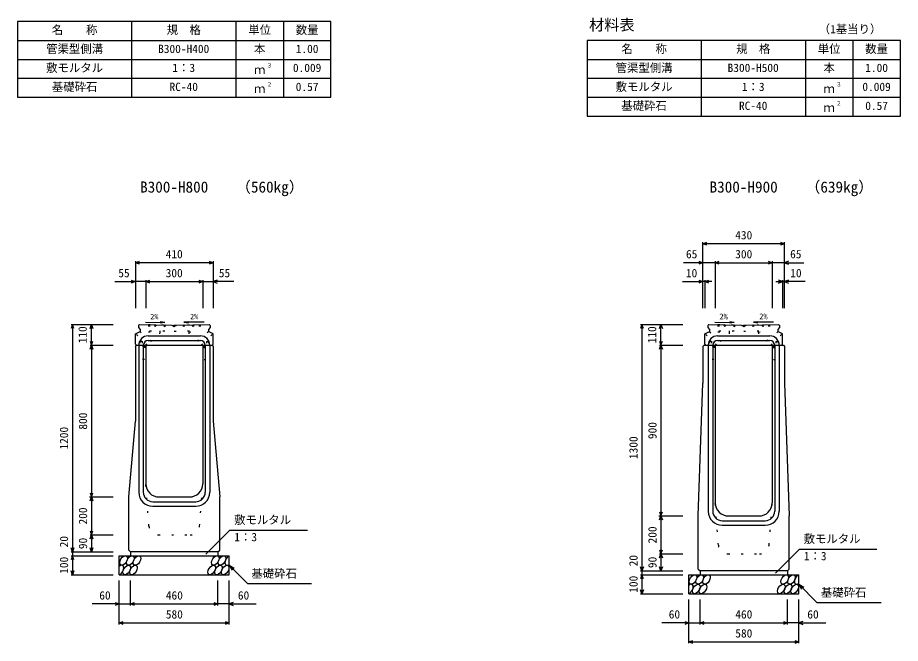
# Model space of a CAD drawing. Units: millimetres, scale not verified. Extents: x -12600 to 12600, y -5940 to 5940.
# Drawn here: x 1875 to 6525, y -658 to 2640 of the extents above; entities that cross this region are included whole.
import ezdxf
from ezdxf.enums import TextEntityAlignment as Align

# ---------------------------------------------------------------- set-up
doc = ezdxf.new("R2010")
doc.units = ezdxf.units.MM
doc.header["$LTSCALE"] = 40
doc.linetypes.add('DOTTED', pattern=[1.75, 0.25, -1.5])
for name, color, linetype, lineweight in [('0-0_DIM', 7, 'Continuous', 25), ('0-2_HATCH', 6, 'Continuous', 25), ('0-3_HYO', 3, 'Continuous', 25), ('0-4_HYO2', 4, 'Continuous', 25), ('0-5_OUTLINE', 3, 'Continuous', 25), ('0-6_OUTLINE2', 4, 'DOTTED', 25), ('0-7_TXT', 7, 'Continuous', 25)]:
    doc.layers.add(name, color=color, linetype=linetype, lineweight=lineweight)
doc.styles.add('ＭＳ ゴシック', font='')
doc.styles.get('ＭＳ ゴシック').set_extended_font_data('MS Gothic')

msp = doc.modelspace()

# ---------------------------------------------------------------- linework, layer by layer
at = {"layer": '0-0_DIM'}
for p, q in [((5485, 1108.46), (5485, 1455.96)), ((5915, 1448.46), (5485, 1448.46)), ((5915, 1108.46), (5915, 1455.96)), ((2495, 1355.96), (2495, 1108.46)), ((2905, 1355.96), (2905, 1108.46)), ((5550, 1355.96), (5550, 1108.46)), ((5850, 1355.96), (5850, 1108.46)), ((2905, 1348.46), (2495, 1348.46)), ((5485, 1348.46), (5383.02, 1348.46)), ((5550, 1348.46), (5485, 1348.46)), ((5550, 1348.46), (5850, 1348.46)), ((5915, 1348.46), (5850, 1348.46)), ((5915, 1348.46), (6016.98, 1348.46)), ((2550, 1255.96), (2550, 1108.46)), ((2850, 1255.96), (2850, 1108.46)), ((5495, 1255.96), (5495, 1108.46)), ((5905, 1255.96), (5905, 1108.46)), ((2386.62, 1248.46), (2495, 1248.46)), ((2550, 1248.46), (2495, 1248.46)), ((2550, 1248.46), (2850, 1248.46)), ((2850, 1248.46), (2905, 1248.46)), ((3013.38, 1248.46), (2905, 1248.46)), ((5376.62, 1248.46), (5485, 1248.46)), ((5495, 1248.46), (5485, 1248.46)), ((5531.3, 1248.46), (5495, 1248.46)), ((5868.7, 1248.46), (5905, 1248.46)), ((5905, 1248.46), (5915, 1248.46)), ((6023.38, 1248.46), (5915, 1248.46)), ((2156.5, 1023.46), (2379, 1023.46)), ((2164, 1023.46), (2164, -176.54)), ((2264, 913.46), (2264, 1023.46)), ((5156.5, 1023.46), (5379, 1023.46)), ((5164, 1023.46), (5164, -276.54)), ((5264, 913.46), (5264, 1023.46)), ((2256.5, 913.46), (2379, 913.46)), ((5256.5, 913.46), (5379, 913.46)), ((2253.25, 113.46), (2375.75, 113.46)), ((2256.5, 113.46), (2379, 113.46)), ((5253.25, 13.46), (5375.75, 13.46)), ((5256.5, 13.46), (5379, 13.46)), ((2256.5, -86.54), (2379, -86.54)), ((2264, -86.54), (2264, -176.54)), ((2867.11, -187.35), (2993.34, -61.11)), ((2993.34, -61.11), (3401.24, -61.11)), ((2156.5, -176.54), (2379, -176.54)), ((2164, -176.54), (2164, -196.54)), ((5867.11, -287.35), (5993.34, -161.11)), ((5993.34, -161.11), (6401.24, -161.11)), ((2156.5, -196.54), (2379, -196.54)), ((2164, -196.54), (2164, -296.54)), ((5256.5, -186.54), (5379, -186.54)), ((5264, -186.54), (5264, -276.54)), ((2990, -246.54), (3085.76, -342.29)), ((2990, -246.54), (3015.98, -261.54)), ((2990, -246.54), (3005, -272.52)), ((5156.5, -276.54), (5379, -276.54)), ((5164, -276.54), (5164, -296.54)), ((2156.5, -296.54), (2379, -296.54)), ((5156.5, -296.54), (5379, -296.54)), ((5164, -296.54), (5164, -396.54)), ((2410, -557.9), (2410, -326.54)), ((2470, -457.9), (2470, -326.54)), ((2930, -457.9), (2930, -326.54)), ((2990, -557.9), (2990, -326.54)), ((3085.76, -342.29), (3423.31, -342.29)), ((5990, -346.54), (6085.76, -442.29)), ((5990, -346.54), (6015.98, -361.54)), ((5990, -346.54), (6005, -372.52)), ((5156.5, -396.54), (5379, -396.54)), ((2410, -450.4), (2268.21, -450.4)), ((2410, -450.4), (2470, -450.4)), ((2470, -450.4), (2930, -450.4)), ((2990, -450.4), (2930, -450.4)), ((2990, -450.4), (3131.79, -450.4)), ((5410, -657.9), (5410, -426.54)), ((5470, -557.9), (5470, -426.54)), ((5930, -557.9), (5930, -426.54)), ((5990, -657.9), (5990, -426.54)), ((6085.76, -442.29), (6423.31, -442.29)), ((2410, -550.4), (2990, -550.4)), ((5410, -550.4), (5268.21, -550.4)), ((5410, -550.4), (5470, -550.4)), ((5470, -550.4), (5930, -550.4)), ((5990, -550.4), (5930, -550.4)), ((5990, -550.4), (6131.79, -550.4)), ((5410, -650.4), (5990, -650.4))]:
    msp.add_line(p, q, dxfattribs=at)
for points in [[(5506.14, 1440.77), (5485, 1448.46), (5506.14, 1456.16)], [(5893.86, 1456.16), (5915, 1448.46), (5893.86, 1440.77)], [(2516.14, 1340.77), (2495, 1348.46), (2516.14, 1356.16)], [(2883.86, 1356.16), (2905, 1348.46), (2883.86, 1340.77)], [(5463.86, 1356.16), (5485, 1348.46), (5463.86, 1340.77)], [(5571.14, 1340.77), (5550, 1348.46), (5571.14, 1356.16)], [(5828.86, 1356.16), (5850, 1348.46), (5828.86, 1340.77)], [(5936.14, 1356.16), (5915, 1348.46), (5936.14, 1340.77)], [(2473.86, 1256.16), (2495, 1248.46), (2473.86, 1240.77)], [(2571.14, 1240.77), (2550, 1248.46), (2571.14, 1256.16)], [(2828.86, 1256.16), (2850, 1248.46), (2828.86, 1240.77)], [(2926.14, 1256.16), (2905, 1248.46), (2926.14, 1240.77)], [(5463.86, 1256.16), (5485, 1248.46), (5463.86, 1240.77)], [(5516.14, 1240.77), (5495, 1248.46), (5516.14, 1256.16)], [(5883.86, 1240.77), (5905, 1248.46), (5883.86, 1256.16)], [(5936.14, 1256.16), (5915, 1248.46), (5936.14, 1240.77)], [(2171.7, 1002.32), (2164, 1023.46), (2156.3, 1002.32)], [(2256.3, 1002.32), (2264, 1023.46), (2271.7, 1002.32)], [(5171.7, 1002.32), (5164, 1023.46), (5156.3, 1002.32)], [(5256.3, 1002.32), (5264, 1023.46), (5271.7, 1002.32)], [(2256.3, 934.61), (2264, 913.46), (2271.7, 934.61)], [(5256.3, 934.61), (5264, 913.46), (5271.7, 934.61)], [(2256.3, 892.32), (2264, 913.46), (2271.7, 892.32)], [(2264, 913.46), (2264, 113.46), (2264, -86.54)], [(5256.3, 892.32), (5264, 913.46), (5271.7, 892.32)], [(5264, 913.46), (5264, 13.46), (5264, -186.54)], [(2256.3, 134.61), (2264, 113.46), (2271.7, 134.61)], [(2256.3, 92.32), (2264, 113.46), (2271.7, 92.32)], [(5256.3, 34.61), (5264, 13.46), (5271.7, 34.61)], [(5256.3, -7.68), (5264, 13.46), (5271.7, -7.68)], [(2256.3, -65.39), (2264, -86.54), (2271.7, -65.39)], [(2256.3, -107.68), (2264, -86.54), (2271.7, -107.68)], [(2171.7, -155.39), (2164, -176.54), (2156.3, -155.39)], [(2271.7, -155.39), (2264, -176.54), (2256.3, -155.39)], [(5256.3, -165.39), (5264, -186.54), (5271.7, -165.39)], [(2171.7, -217.68), (2164, -196.54), (2156.3, -217.68)], [(5256.3, -207.68), (5264, -186.54), (5271.7, -207.68)], [(2171.7, -275.39), (2164, -296.54), (2156.3, -275.39)], [(5171.7, -255.39), (5164, -276.54), (5156.3, -255.39)], [(5271.7, -255.39), (5264, -276.54), (5256.3, -255.39)], [(5171.7, -317.68), (5164, -296.54), (5156.3, -317.68)], [(5171.7, -375.39), (5164, -396.54), (5156.3, -375.39)], [(2388.86, -442.71), (2410, -450.4), (2388.86, -458.1)], [(2491.14, -458.1), (2470, -450.4), (2491.14, -442.71)], [(2908.86, -442.71), (2930, -450.4), (2908.86, -458.1)], [(3011.14, -442.71), (2990, -450.4), (3011.14, -458.1)], [(2431.14, -558.1), (2410, -550.4), (2431.14, -542.71)], [(2968.86, -542.71), (2990, -550.4), (2968.86, -558.1)], [(5388.86, -542.71), (5410, -550.4), (5388.86, -558.1)], [(5491.14, -558.1), (5470, -550.4), (5491.14, -542.71)], [(5908.86, -542.71), (5930, -550.4), (5908.86, -558.1)], [(6011.14, -542.71), (5990, -550.4), (6011.14, -558.1)], [(5431.14, -658.1), (5410, -650.4), (5431.14, -642.71)], [(5968.86, -642.71), (5990, -650.4), (5968.86, -658.1)]]:
    msp.add_lwpolyline(points, dxfattribs=at)
at = {"layer": '0-2_HATCH', "linetype": 'DOTTED'}
for p, q in [((2563.5, 1022.12), (2563.5, 984.12)), ((2563.5, 984.12), (2623.26, 982.95)), ((2569.5, 1022.01), (2569.5, 990)), ((2623.26, 988.95), (2623.26, 982.95)), ((2776.74, 988.95), (2776.74, 982.95)), ((2776.74, 982.95), (2836.5, 984.12)), ((2830.5, 1022.01), (2830.5, 990)), ((2836.5, 1022.12), (2836.5, 984.12)), ((5563.5, 1022.12), (5563.5, 984.12)), ((5563.5, 984.12), (5623.26, 982.95)), ((5569.5, 1022.01), (5569.5, 990)), ((5623.26, 988.95), (5623.26, 982.95)), ((5776.74, 988.95), (5776.74, 982.95)), ((5776.74, 982.95), (5836.5, 984.12)), ((5830.5, 1022.01), (5830.5, 990)), ((5836.5, 1022.12), (5836.5, 984.12))]:
    msp.add_line(p, q, dxfattribs=at)
for points in [[(2563.5, 1022.12), (2700, 1019.47), (2836.5, 1022.12)], [(2569.5, 990), (2700, 987.46), (2830.5, 990)], [(5563.5, 1022.12), (5700, 1019.47), (5836.5, 1022.12)], [(5569.5, 990), (5700, 987.46), (5830.5, 990)]]:
    msp.add_lwpolyline(points, dxfattribs=at)
for points in [[(2600.08, 1021.41), (2595.75, 1017.26), (2599.91, 1012.93), (2604.24, 1017.09)], [(2650.07, 1020.41), (2645.74, 1016.26), (2649.9, 1011.93), (2654.23, 1016.09)], [(2700, 1019.47), (2704.24, 1015.23), (2700, 1010.99), (2695.76, 1015.23)], [(2749.93, 1020.41), (2754.26, 1016.26), (2750.1, 1011.93), (2745.77, 1016.09)], [(2799.92, 1021.41), (2804.25, 1017.26), (2800.09, 1012.93), (2795.76, 1017.09)], [(5600.08, 1021.41), (5595.75, 1017.26), (5599.91, 1012.93), (5604.24, 1017.09)], [(5650.07, 1020.41), (5645.74, 1016.26), (5649.9, 1011.93), (5654.23, 1016.09)], [(5700, 1019.47), (5704.24, 1015.23), (5700, 1010.99), (5695.76, 1015.23)], [(5749.93, 1020.41), (5754.26, 1016.26), (5750.1, 1011.93), (5745.77, 1016.09)], [(5799.92, 1021.41), (5804.25, 1017.26), (5800.09, 1012.93), (5795.76, 1017.09)]]:
    msp.add_lwpolyline(points, close=True, dxfattribs=at)
at = {"layer": '0-2_HATCH'}
for centre in [(2432.89, -221.54), (2468.37, -221.54), (2503.84, -221.54), (2916.05, -221.54), (2951.52, -221.54), (2449.77, -271.54), (2485.25, -271.54), (2897.45, -271.54), (2932.93, -271.54), (2968.41, -271.54), (5432.89, -321.54), (5468.37, -321.54), (5503.84, -321.54), (5916.05, -321.54), (5951.52, -321.54), (5449.77, -371.54), (5485.25, -371.54), (5897.45, -371.54), (5932.93, -371.54), (5968.41, -371.54)]:
    msp.add_ellipse(centre, major_axis=(14.54, 23.54), ratio=0.5792, dxfattribs=at)
for centre, start_param, end_param in [((2987, -221.54), 0.6666252, 4.1103269), ((2414.3, -271.54), 3.7419964, 7.318141), ((5987, -321.54), 0.6666252, 4.1103269), ((5414.3, -371.54), 3.7419964, 7.318141)]:
    msp.add_ellipse(centre, major_axis=(14.54, 23.54), ratio=0.5792, start_param=start_param, end_param=end_param, dxfattribs=at)
at = {"layer": '0-3_HYO'}
for p, q in [((2475, 2620.36), (2475, 2220.36)), ((3025, 2620.36), (3025, 2220.36)), ((3275, 2620.36), (3275, 2220.36)), ((1875, 2520.36), (3525, 2520.36)), ((5475, 2520.36), (5475, 2120.36)), ((6025, 2520.36), (6025, 2120.36)), ((6275, 2520.36), (6275, 2120.36)), ((4875, 2420.36), (6525, 2420.36))]:
    msp.add_line(p, q, dxfattribs=at)
for points in [[(1875, 2220.36), (3525, 2220.36), (3525, 2620.36), (1875, 2620.36)], [(4875, 2120.36), (6525, 2120.36), (6525, 2520.36), (4875, 2520.36)]]:
    msp.add_lwpolyline(points, close=True, dxfattribs=at)
at = {"layer": '0-4_HYO2'}
for p, q in [((1875, 2420.36), (3525, 2420.36)), ((1875, 2320.36), (3525, 2320.36)), ((4875, 2320.36), (6525, 2320.36)), ((4875, 2220.36), (6525, 2220.36))]:
    msp.add_line(p, q, dxfattribs=at)
at = {"layer": '0-5_OUTLINE'}
for p, q in [((2516.79, 1023.04), (2688, 1019.7)), ((2712, 1019.7), (2883.21, 1023.04)), ((5516.79, 1023.04), (5688, 1019.7)), ((5712, 1019.7), (5883.21, 1023.04)), ((2495, 973.46), (2520, 986.46)), ((2511, 1006.46), (2520, 996.46)), ((2520, 996.46), (2520, 986.46)), ((2688, 1019.7), (2691, 1016.46)), ((2709, 1016.46), (2691, 1016.46)), ((2709, 1016.46), (2712, 1019.7)), ((2889, 1006.46), (2880, 996.46)), ((2880, 996.46), (2880, 986.46)), ((2905, 973.46), (2880, 986.46)), ((5495, 973.46), (5520, 986.46)), ((5511, 1006.46), (5520, 996.46)), ((5520, 996.46), (5520, 986.46)), ((5688, 1019.7), (5691, 1016.46)), ((5709, 1016.46), (5691, 1016.46)), ((5709, 1016.46), (5712, 1019.7)), ((5889, 1006.46), (5880, 996.46)), ((5880, 996.46), (5880, 986.46)), ((5905, 973.46), (5880, 986.46)), ((2495, 919.46), (2495, 973.46)), ((2905, 919.46), (2905, 973.46)), ((5495, 919.46), (5495, 973.46)), ((5905, 919.46), (5905, 973.46)), ((2495, 919.46), (2501, 913.46)), ((2495, 907.46), (2501, 913.46)), ((2495, 907.46), (2495, 513.46)), ((2501, 913.46), (2899, 913.46)), ((2550, 913.46), (2550, 183.46)), ((2850, 913.46), (2850, 183.46)), ((2899, 913.46), (2905, 919.46)), ((2899, 913.46), (2905, 907.46)), ((2905, 907.46), (2905, 513.46)), ((5485, 907.46), (5491, 913.46)), ((5485, 907.46), (5485, 713.46)), ((5491, 913.46), (5909, 913.46)), ((5495, 919.46), (5501, 913.46)), ((5550, 913.46), (5550, 83.46)), ((5850, 913.46), (5850, 83.46)), ((5899, 913.46), (5905, 919.46)), ((5909, 913.46), (5915, 907.46)), ((5915, 907.46), (5915, 713.46)), ((5460, 13.46), (5485, 713.46)), ((5915, 713.46), (5940, 13.46)), ((2460, 113.46), (2495, 513.46)), ((2905, 513.46), (2940, 113.46)), ((2460, -166.54), (2460, 113.46)), ((2620, 113.46), (2780, 113.46)), ((2940, -166.54), (2940, 113.46)), ((5460, -266.54), (5460, 13.46)), ((5620, 13.46), (5780, 13.46)), ((2460, -166.54), (2470, -176.54)), ((2930, -176.54), (2470, -176.54)), ((2470, -176.54), (2470, -196.54)), ((2930, -176.54), (2940, -166.54)), ((2930, -176.54), (2930, -196.54)), ((2410, -196.54), (2990, -196.54)), ((2410, -296.54), (2410, -196.54)), ((2990, -296.54), (2990, -196.54)), ((5460, -266.54), (5470, -276.54)), ((5930, -276.54), (5470, -276.54)), ((5470, -276.54), (5470, -296.54)), ((5930, -276.54), (5930, -296.54)), ((2410, -296.54), (2990, -296.54)), ((5410, -296.54), (5990, -296.54)), ((5410, -396.54), (5410, -296.54)), ((5990, -396.54), (5990, -296.54)), ((5410, -396.54), (5990, -396.54))]:
    msp.add_line(p, q, dxfattribs=at)
for points in [[(2516.79, 1023.04), (2511, 1017.31), (2511, 1006.46)], [(2883.21, 1023.04), (2889, 1017.31), (2889, 1006.46)], [(5516.79, 1023.04), (5511, 1017.31), (5511, 1006.46)], [(5883.21, 1023.04), (5889, 1017.31), (5889, 1006.46)], [(5930, -276.54), (5940, -266.54), (5940, 13.46)]]:
    msp.add_lwpolyline(points, dxfattribs=at)
for centre, start, end in [((2620, 183.46), 180, 270), ((2780, 183.46), 270, 0), ((5620, 83.46), 180, 270), ((5780, 83.46), 270, 0)]:
    msp.add_arc(centre, 70, start, end, dxfattribs=at)
at = {"layer": '0-6_OUTLINE2'}
for p, q in [((2518.69, 985.78), (2604.41, 913.46)), ((2623.5, 982.95), (2618.5, 913.46)), ((2776.5, 982.95), (2781.5, 913.46)), ((2881.31, 985.78), (2795.59, 913.46)), ((5518.69, 985.78), (5604.41, 913.46)), ((5623.5, 982.95), (5618.5, 913.46)), ((5776.5, 982.95), (5781.5, 913.46)), ((5881.31, 985.78), (5795.59, 913.46)), ((2557.7, 913.46), (2496.64, 974.32)), ((2519, 933.96), (2531, 933.96)), ((2519, 933.96), (2519, 908.96)), ((2531, 933.96), (2531, 908.96)), ((2842.3, 913.46), (2903.36, 974.32)), ((2869, 933.46), (2881, 933.46)), ((2869, 933.46), (2869, 908.46)), ((2881, 933.46), (2881, 908.46)), ((5557.7, 913.46), (5496.64, 974.32)), ((5519, 933.96), (5531, 933.96)), ((5519, 933.96), (5519, 908.96)), ((5531, 933.96), (5531, 908.96)), ((5842.3, 913.46), (5903.36, 974.32)), ((5869, 933.46), (5881, 933.46)), ((5869, 933.46), (5869, 908.46)), ((5881, 933.46), (5881, 908.46)), ((2543, 908.96), (2496.5, 908.96)), ((2857, 908.46), (2904, 908.46)), ((5543, 908.96), (5486.5, 908.96)), ((5543, 908.96), (5543, 838.96)), ((5857, 908.46), (5914, 908.46)), ((5543, 838.96), (5485, 838.96)), ((2566.57, -40.23), (2550, 183.46)), ((2833.43, -40.23), (2850, 183.46)), ((5566.57, -140.23), (5550, 83.46)), ((5833.43, -140.23), (5850, 83.46)), ((2616.43, -86.54), (2783.57, -86.54)), ((5616.43, -186.54), (5783.57, -186.54))]:
    msp.add_line(p, q, dxfattribs=at)
at = {"layer": '0-6_OUTLINE2', "linetype": 'Continuous'}
for p, q in [((2562, 962.46), (2838, 962.46)), ((2562, 938.46), (2838, 938.46)), ((5562, 962.46), (5838, 962.46)), ((5562, 938.46), (5838, 938.46)), ((2513, 913.46), (2513, 138.46)), ((2537, 913.46), (2537, 138.46)), ((2863, 913.46), (2863, 138.46)), ((2887, 913.46), (2887, 138.46)), ((5513, 913.46), (5513, 38.46)), ((5537, 913.46), (5537, 38.46)), ((5863, 913.46), (5863, 38.46)), ((5887, 913.46), (5887, 38.46)), ((2587, 88.46), (2813, 88.46)), ((2587, 64.46), (2813, 64.46)), ((5587, -11.54), (5813, -11.54)), ((5587, -35.54), (5813, -35.54))]:
    msp.add_line(p, q, dxfattribs=at)
at = {"layer": '0-6_OUTLINE2'}
for points in [[(2543, 908.96), (2543, 838.46), (2495, 838.46)], [(2857, 908.46), (2857, 838.46), (2905, 838.46)], [(5857, 908.46), (5857, 838.46), (5915, 838.46)]]:
    msp.add_lwpolyline(points, dxfattribs=at)
at = {"layer": '0-6_OUTLINE2', "linetype": 'Continuous'}
for centre, radius, start, end in [((2562, 913.46), 49, 90, 180), ((2562, 913.46), 25, 90, 180), ((2838, 913.46), 49, 0, 90), ((2838, 913.46), 25, 0, 90), ((5562, 913.46), 49, 90, 180), ((5562, 913.46), 25, 90, 180), ((5838, 913.46), 49, 0, 90), ((5838, 913.46), 25, 0, 90), ((2587, 138.46), 74, 180, 270), ((2587, 138.46), 50, 180, 270), ((2813, 138.46), 50, 270, 0), ((2813, 138.46), 74, 270, 0), ((5587, 38.46), 74, 180, 270), ((5587, 38.46), 50, 180, 270), ((5813, 38.46), 50, 270, 0), ((5813, 38.46), 74, 270, 0)]:
    msp.add_arc(centre, radius, start, end, dxfattribs=at)
at = {"layer": '0-6_OUTLINE2'}
for centre, start, end in [((2616.43, -36.54), 184.23639, 270), ((2783.57, -36.54), 270, 355.76361), ((5616.43, -136.54), 184.23639, 270), ((5783.57, -136.54), 270, 355.76361)]:
    msp.add_arc(centre, 50, start, end, dxfattribs=at)
at = {"layer": '0-7_TXT'}
for p, q in [((2649.74, 1033.13), (2626.15, 1037.53)), ((2750.64, 1034.76), (2774.31, 1030.82)), ((5649.74, 1033.13), (5626.15, 1037.53)), ((5750.64, 1034.76), (5774.31, 1030.82))]:
    msp.add_line(p, q, dxfattribs=at)
for points in [[(2548.5, 1034.12), (2649.74, 1033.13), (2626.07, 1029.2)], [(2857.44, 1035.8), (2750.64, 1034.76), (2774.23, 1039.15)], [(5548.5, 1034.12), (5649.74, 1033.13), (5626.07, 1029.2)], [(5857.44, 1035.8), (5750.64, 1034.76), (5774.23, 1039.15)]]:
    msp.add_lwpolyline(points, dxfattribs=at)

# ---------------------------------------------------------------- texts
at = {"layer": '0-0_DIM', "style": 'ＭＳ ゴシック'}
for s, p in [('430', (5655, 1458.46)), ('410', (2655, 1358.46)), ('65', (5395.68, 1358.46)), ('300', (5655, 1358.46)), ('65', (5944.32, 1358.46)), ('55', (2405.16, 1258.46)), ('300', (2655, 1258.46)), ('55', (2934.84, 1258.46)), ('10', (5395.16, 1258.46)), ('10', (5944.84, 1258.46)), ('敷モルタル', (3015.38, -42.38)), ('1：3', (3016.38, -133.07)), ('敷モルタル', (6015.38, -142.38)), ('1：3', (6016.38, -233.07)), ('基礎砕石', (3106.32, -325.12)), ('基礎砕石', (6106.32, -425.12)), ('60', (2305, -440.4)), ('460', (2655.53, -440.4)), ('60', (3035, -440.4)), ('580', (2655.53, -540.4)), ('60', (5305, -540.4)), ('460', (5655.53, -540.4)), ('60', (6035, -540.4)), ('580', (5655.53, -640.4))]:
    msp.add_text(s, height=43.99, dxfattribs=at).set_placement(p, align=Align.BOTTOM_LEFT)
for s, p in [('110', (2252.16, 923.46)), ('110', (5252.16, 923.46)), ('800', (2254, 468.46)), ('1200', (2154, 363.46)), ('900', (5254, 418.46)), ('1300', (5154, 313.46)), ('200', (2254, -31.54)), ('200', (5254, -131.54)), ('20', (2154, -152.22)), ('90', (2254, -161.54)), ('100', (2154, -291.54)), ('20', (5154, -252.22)), ('90', (5254, -261.54)), ('100', (5154, -391.54))]:
    msp.add_text(s, height=43.99, rotation=90, dxfattribs=at).set_placement(p, align=Align.BOTTOM_LEFT)
at = {"layer": '0-7_TXT', "style": 'ＭＳ ゴシック'}
for s, height, p in [('名\u3000\u3000称', 43.99, (2055, 2540.36)), ('規\u3000格', 43.99, (2660, 2540.36)), ('単位', 43.99, (3090, 2540.36)), ('数量', 43.99, (3340, 2540.36)), ('材料表', 58.65, (4885, 2555.36)), ('（1基当り）', 43.99, (6095, 2544.36)), ('管渠型側溝', 43.99, (2025, 2440.36)), ('B300-H400', 43.99, (2615, 2440.36)), ('本', 43.99, (3120, 2440.36)), ('1.00', 43.99, (3340, 2440.36)), ('名\u3000\u3000称', 43.99, (5055, 2440.36)), ('規\u3000格', 43.99, (5660, 2440.36)), ('単位', 43.99, (6090, 2440.36)), ('数量', 43.99, (6340, 2440.36)), ('敷モルタル', 43.99, (2025, 2340.36)), ('1：3', 43.99, (2690, 2340.36)), ('ｍ', 43.99, (3120, 2330.36)), ('３', 21.99, (3185.54, 2370.73)), ('0.009', 43.99, (3325, 2340.36)), ('管渠型側溝', 43.99, (5025, 2340.36)), ('B300-H500', 43.99, (5615, 2340.36)), ('本', 43.99, (6120, 2340.36)), ('1.00', 43.99, (6340, 2340.36)), ('基礎砕石', 43.99, (2055, 2240.36)), ('RC-40', 43.99, (2675, 2240.36)), ('２', 21.99, (3185.54, 2270.73)), ('0.57', 43.99, (3340, 2240.36)), ('敷モルタル', 43.99, (5025, 2240.36)), ('1：3', 43.99, (5690, 2240.36)), ('３', 21.99, (6185.54, 2270.73)), ('0.009', 43.99, (6325, 2240.36)), ('ｍ', 43.99, (3120, 2230.36)), ('ｍ', 43.99, (6120, 2230.36)), ('基礎砕石', 43.99, (5055, 2140.36)), ('RC-40', 43.99, (5675, 2140.36)), ('２', 21.99, (6185.54, 2170.73)), ('0.57', 43.99, (6340, 2140.36)), ('ｍ', 43.99, (6120, 2130.36)), ('B300-H800', 58.65, (2520, 1700.44)), ('（560kg）', 58.65, (3023.7, 1700.44)), ('B300-H900', 58.65, (5520, 1700.44)), ('（639kg）', 58.65, (6023.7, 1700.44)), ('2%', 28.59, (2573.6, 1041.65)), ('2%', 28.59, (2783.61, 1042.05)), ('2%', 30.79, (5571.98, 1040.15)), ('2%', 30.79, (5781.98, 1040.55))]:
    msp.add_text(s, height=height, dxfattribs=at).set_placement(p, align=Align.BOTTOM_LEFT)

doc.saveas('drawing.dxf')
